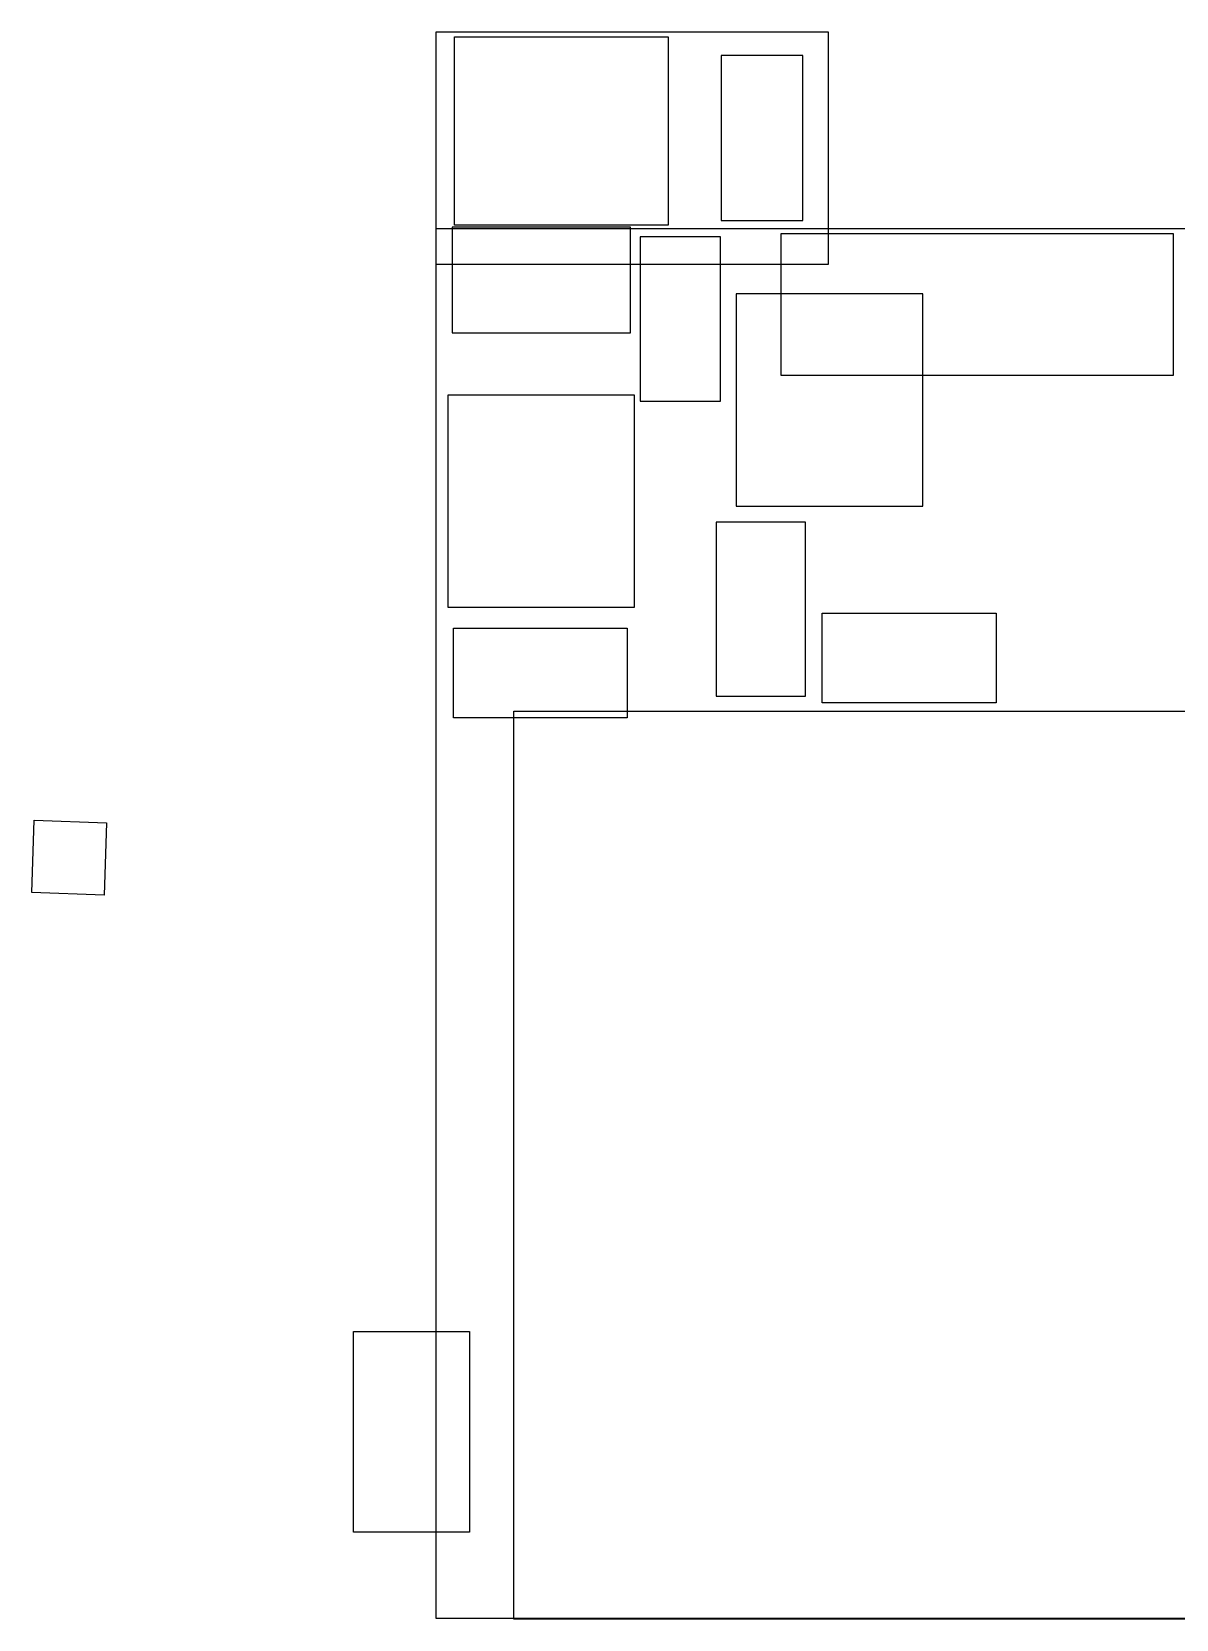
# Model space of a CAD drawing. Extents: x 6805096 to 46905100, y -25788412 to -58651.
# Drawn here: x 38158700 to 43974167, y -15300600 to -7234660 of the extents above; entities that cross this region are included whole.
import ezdxf

# ---------------------------------------------------------------- set-up
doc = ezdxf.new("R2010")
doc.units = 0

msp = doc.modelspace()

# ---------------------------------------------------------------- linework, layer by layer
at = {"layer": 'Layer 1'}
for p, q in [((40213600, -8417170), (40213600, -7234660)), ((40213600, -7234660), (42206100, -7234660)), ((40213600, -8417170), (40213600, -7234660)), ((40213600, -7234660), (42206100, -7234660)), ((42206100, -7234660), (42206100, -8417170)), ((40306800, -8216800), (40306800, -7260060)), ((40306800, -7260060), (41393300, -7260060)), ((40306800, -8216800), (40306800, -7260060)), ((40306800, -7260060), (41393300, -7260060)), ((41393300, -7260060), (41393300, -8216800)), ((42076300, -7356020), (41661400, -7356020)), ((41661400, -7356020), (41661400, -8194220)), ((42076300, -7356020), (41661400, -7356020)), ((42076300, -8194220), (42076300, -7356020)), ((42076300, -8194220), (42076300, -7356020)), ((41393300, -8216800), (40306800, -8216800)), ((41393300, -8216800), (40306800, -8216800)), ((41661400, -8194220), (42076300, -8194220)), ((41661400, -8194220), (42076300, -8194220)), ((40213600, -15296300), (40213600, -8235140)), ((40213600, -8235140), (45321800, -8235140)), ((40213600, -15296300), (40213600, -8235140)), ((40213600, -8235140), (45321800, -8235140)), ((41201400, -8228080), (40295500, -8228080)), ((40295500, -8228080), (40295500, -8764310)), ((41201400, -8228080), (40295500, -8228080)), ((41201400, -8764310), (41201400, -8228080)), ((41201400, -8764310), (41201400, -8228080)), ((41658600, -8276060), (41249400, -8276060)), ((41249400, -8276060), (41249400, -9111440)), ((41658600, -8276060), (41249400, -8276060)), ((41658600, -9111440), (41658600, -8276060)), ((41658600, -9111440), (41658600, -8276060)), ((41966200, -8981620), (41966200, -8259130)), ((41966200, -8259130), (43958700, -8259130)), ((41966200, -8981620), (41966200, -8259130)), ((41966200, -8259130), (43958700, -8259130)), ((43958700, -8259130), (43958700, -8981620)), ((42206100, -8417170), (40213600, -8417170)), ((42206100, -8417170), (40213600, -8417170)), ((42685900, -8566750), (41737600, -8566750)), ((41737600, -8566750), (41737600, -9644840)), ((42685900, -8566750), (41737600, -8566750)), ((42685900, -9644840), (42685900, -8566750)), ((42685900, -9644840), (42685900, -8566750)), ((40295500, -8764310), (41201400, -8764310)), ((40295500, -8764310), (41201400, -8764310)), ((43958700, -8981620), (41966200, -8981620)), ((43958700, -8981620), (41966200, -8981620)), ((41221200, -9080400), (40272900, -9080400)), ((40272900, -9080400), (40272900, -10158500)), ((41221200, -9080400), (40272900, -9080400)), ((41221200, -10158500), (41221200, -9080400)), ((41221200, -10158500), (41221200, -9080400)), ((41249400, -9111440), (41658600, -9111440)), ((41249400, -9111440), (41658600, -9111440)), ((41737600, -9644840), (42685900, -9644840)), ((41737600, -9644840), (42685900, -9644840)), ((42090400, -9726680), (41636000, -9726680)), ((41636000, -9726680), (41636000, -10610000)), ((42090400, -9726680), (41636000, -9726680)), ((42090400, -10610000), (42090400, -9726680)), ((42090400, -10610000), (42090400, -9726680)), ((40272900, -10158500), (41221200, -10158500)), ((40272900, -10158500), (41221200, -10158500)), ((42175100, -10189500), (43058400, -10189500)), ((42175100, -10643900), (42175100, -10189500)), ((42175100, -10189500), (43058400, -10189500)), ((43058400, -10189500), (43058400, -10643900)), ((43058400, -10189500), (43058400, -10643900)), ((40301100, -10265700), (41184500, -10265700)), ((40301100, -10720100), (40301100, -10265700)), ((40301100, -10265700), (41184500, -10265700)), ((41184500, -10265700), (41184500, -10720100)), ((41184500, -10265700), (41184500, -10720100)), ((41636000, -10610000), (42090400, -10610000)), ((41636000, -10610000), (42090400, -10610000)), ((43058400, -10643900), (42175100, -10643900)), ((43058400, -10643900), (42175100, -10643900)), ((41184500, -10720100), (40301100, -10720100)), ((41184500, -10720100), (40301100, -10720100)), ((40608700, -15300600), (40608700, -10686200)), ((40608700, -10686200), (46905100, -10686200)), ((40608700, -15300600), (40608700, -10686200)), ((40608700, -10686200), (46905100, -10686200)), ((38158700, -11608500), (38171500, -11240800)), ((38158700, -11608500), (38171500, -11240800)), ((38171500, -11240800), (38538700, -11253600)), ((38171500, -11240800), (38538700, -11253600)), ((38538700, -11253600), (38525900, -11621300)), ((38525900, -11621300), (38158700, -11608500)), ((38525900, -11621300), (38158700, -11608500)), ((39793100, -13838700), (40383000, -13838700)), ((39793100, -14857500), (39793100, -13838700)), ((39793100, -13838700), (40383000, -13838700)), ((40383000, -13838700), (40383000, -14857500)), ((40383000, -13838700), (40383000, -14857500)), ((40383000, -14857500), (39793100, -14857500)), ((40383000, -14857500), (39793100, -14857500)), ((45321800, -15296300), (40213600, -15296300)), ((45321800, -15296300), (40213600, -15296300)), ((46905100, -15300600), (40608700, -15300600)), ((46905100, -15300600), (40608700, -15300600))]:
    msp.add_line(p, q, dxfattribs=at)

doc.saveas('drawing.dxf')
